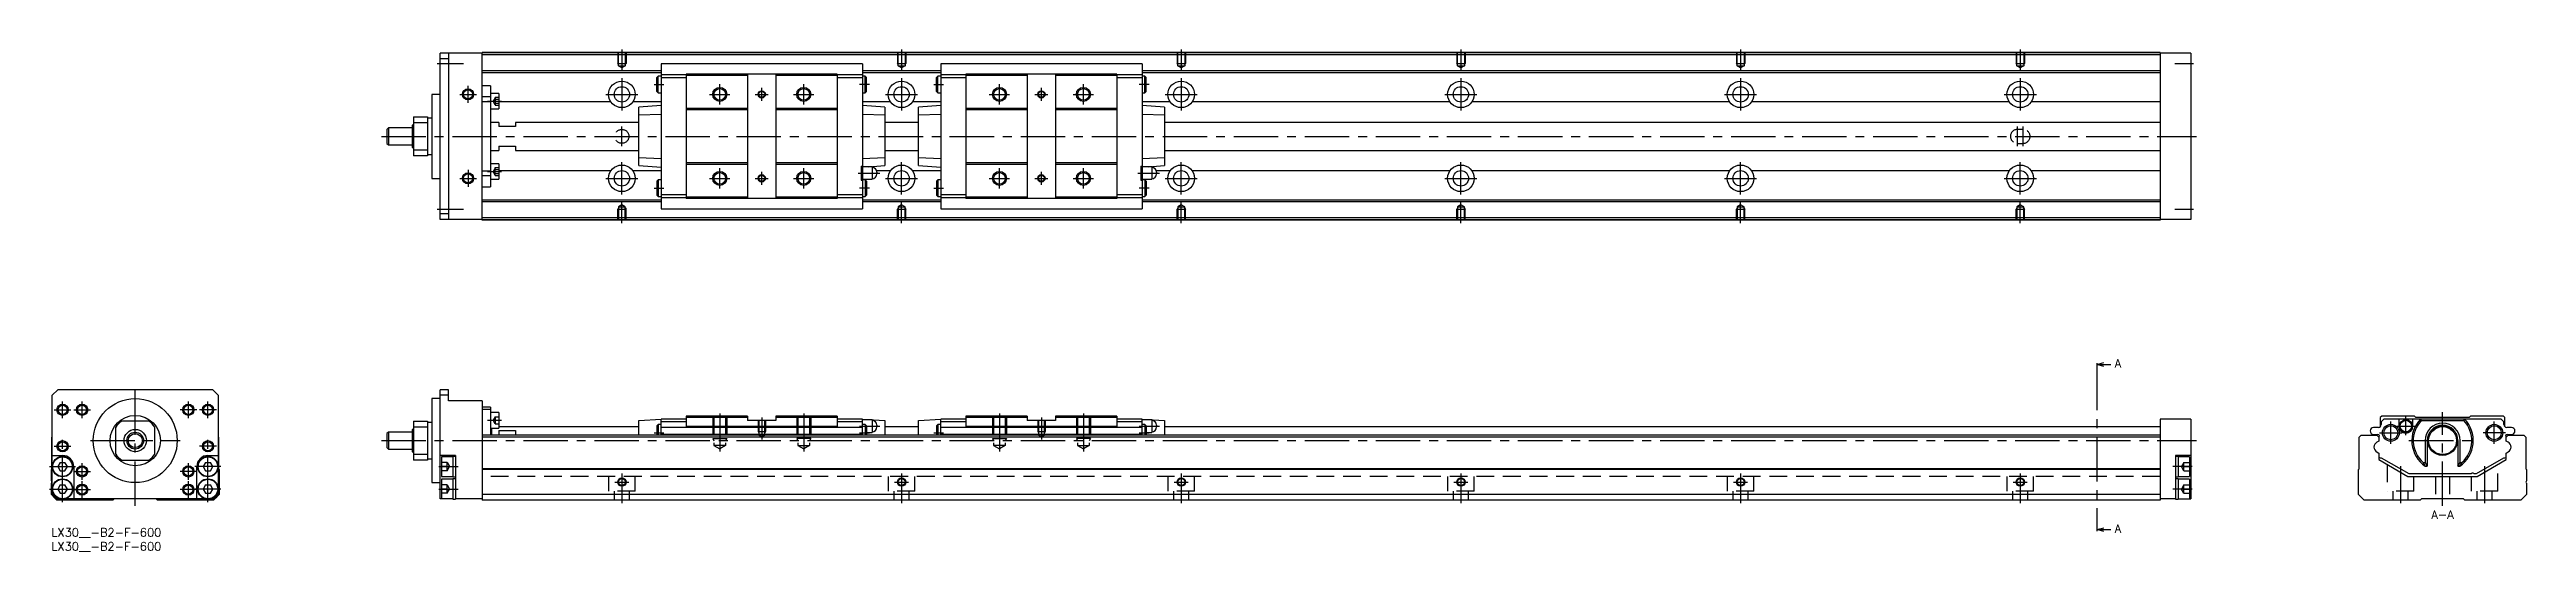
# Model space of a CAD drawing. Extents: x -1 to 885, y -8 to 171.
import ezdxf

# ---------------------------------------------------------------- set-up
doc = ezdxf.new("R2010")
doc.units = 0
doc.header["$LTSCALE"] = 0.5
doc.linetypes.add('CENTER', pattern=[50.8, 31.75, -6.35, 6.35, -6.35])
doc.linetypes.add('DASHED', pattern=[19.05, 12.7, -6.35])
for name, color, linetype in [('MSM_CENTER', 1, 'CENTER'), ('MSM_CONTINUOUS', 7, 'CONTINUOUS'), ('MSM_DASHED', 4, 'DASHED'), ('MSM_NARROW', 5, 'CONTINUOUS'), ('MSM_PART_NUMBER', 7, 'CONTINUOUS')]:
    doc.layers.add(name, color=color, linetype=linetype)
doc.styles.get("Standard").update_dxf_attribs({"font": 'txt.shx', "height": 3, "bigfont": 'bigfont.shx'})

# ---------------------------------------------------------------- blocks, each defined once
blk = doc.blocks.new('*U2')
at = {"layer": 'MSM_PART_NUMBER'}
blk.add_text('LX30__-B2-F-600', height=3, dxfattribs=at).set_placement((0, -3))
blk = doc.blocks.new('*U3')
at = {"layer": 'MSM_PART_NUMBER'}
blk.add_text('LX30__-B2-F-600', height=3, dxfattribs=at).set_placement((0, -8))

msp = doc.modelspace()

# ---------------------------------------------------------------- linework, layer by layer
at = {"layer": 'MSM_CENTER'}
for p, q in [((204, 171), (204, 163.49)), ((304, 171), (304, 163.49)), ((404, 171), (404, 163.49)), ((504, 171), (504, 163.49)), ((604, 171), (604, 163.49)), ((704, 171), (704, 163.49)), ((138, 166), (147.4, 166)), ((204, 160.75), (204, 149.25)), ((304, 160.75), (304, 149.25)), ((404, 160.75), (404, 149.25)), ((504, 160.75), (504, 149.25)), ((604, 160.75), (604, 149.25)), ((704, 160.75), (704, 149.25)), ((759.25, 166), (766, 166)), ((146, 155), (152, 155)), ((149, 152), (149, 158)), ((156, 152.55), (161, 152.55)), ((198.25, 155), (209.75, 155)), ((215.5, 158.5), (219, 158.5)), ((235.37, 155), (242.62, 155)), ((239, 151.37), (239, 158.62)), ((251.63, 155), (256.36, 155)), ((254, 152.63), (254, 157.36)), ((265.37, 155), (272.62, 155)), ((269, 151.37), (269, 158.62)), ((292.5, 158.5), (289, 158.5)), ((298.25, 155), (309.75, 155)), ((315.5, 158.5), (319, 158.5)), ((335.37, 155), (342.62, 155)), ((339, 151.37), (339, 158.62)), ((351.63, 155), (356.36, 155)), ((354, 152.63), (354, 157.36)), ((365.37, 155), (372.62, 155)), ((369, 151.37), (369, 158.62)), ((392.5, 158.5), (389, 158.5)), ((398.25, 155), (409.75, 155)), ((498.25, 155), (509.75, 155)), ((598.25, 155), (609.75, 155)), ((698.25, 155), (709.75, 155)), ((204, 136.5), (204, 143.5)), ((703, 136.5), (703, 143.5)), ((705, 136.5), (705, 143.5)), ((118, 140), (767, 140)), ((146, 125), (152, 125)), ((149, 128), (149, 122)), ((156, 127.44), (161, 127.44)), ((198.25, 125), (209.75, 125)), ((204, 119.25), (204, 130.75)), ((235.37, 125), (242.62, 125)), ((239, 121.37), (239, 128.62)), ((251.63, 125), (256.36, 125)), ((254, 122.63), (254, 127.36)), ((265.37, 125), (272.62, 125)), ((269, 121.37), (269, 128.62)), ((288.5, 126.9), (296.2, 126.9)), ((298.25, 125), (309.75, 125)), ((304, 119.25), (304, 130.75)), ((335.37, 125), (342.62, 125)), ((339, 121.37), (339, 128.62)), ((351.63, 125), (356.36, 125)), ((354, 122.63), (354, 127.36)), ((365.37, 125), (372.62, 125)), ((369, 121.37), (369, 128.62)), ((388.5, 126.9), (396.2, 126.9)), ((398.25, 125), (409.75, 125)), ((404, 119.25), (404, 130.75)), ((498.25, 125), (509.75, 125)), ((504, 119.25), (504, 130.75)), ((598.25, 125), (609.75, 125)), ((604, 119.25), (604, 130.75)), ((698.25, 125), (709.75, 125)), ((704, 119.25), (704, 130.75)), ((204, 109), (204, 116.51)), ((215.5, 121.5), (219, 121.5)), ((292.5, 121.5), (289, 121.5)), ((304, 109), (304, 116.51)), ((315.5, 121.5), (319, 121.5)), ((392.5, 121.5), (389, 121.5)), ((404, 109), (404, 116.51)), ((504, 109), (504, 116.51)), ((604, 109), (604, 116.51)), ((704, 109), (704, 116.51)), ((138, 114), (147.4, 114)), ((759.25, 114), (766, 114)), ((731.37, 58), (731.37, 0)), ((4, 39.3), (4, 45.3)), ((11, 39.3), (11, 45.3)), ((30, 8), (30, 51.5)), ((49, 39.3), (49, 45.3)), ((56, 39.3), (56, 45.3)), ((1, 42.3), (7, 42.3)), ((8, 42.3), (14, 42.3)), ((52, 42.3), (46, 42.3)), ((59, 42.3), (53, 42.3)), ((156, 38.55), (161, 38.55)), ((239, 41), (239, 27.41)), ((254, 39.5), (254, 31.69)), ((269, 41), (269, 27.41)), ((289, 36.5), (296.2, 36.5)), ((339, 41), (339, 27.41)), ((354, 39.5), (354, 31.69)), ((369, 41), (369, 27.41)), ((389, 36.5), (396.2, 36.5)), ((836.5, 30.1), (836.5, 38.1)), ((838.65, 36.5), (845.15, 36.5)), ((841.9, 33.25), (841.9, 39.75)), ((855, 8), (855, 41.5)), ((873.5, 30.1), (873.5, 38.1)), ((1, 29.3), (7, 29.3)), ((4, 9.35), (4, 32.3)), ((14, 31.3), (46, 31.3)), ((59, 29.3), (53, 29.3)), ((56, 9.35), (56, 32.3)), ((118, 31.3), (767, 31.3)), ((215.5, 34.1), (219, 34.1)), ((289, 34.1), (292.5, 34.1)), ((315.5, 34.1), (319, 34.1)), ((389, 34.1), (392.5, 34.1)), ((832.5, 34.1), (840.5, 34.1)), ((843, 31.3), (867, 31.3)), ((877.5, 34.1), (869.5, 34.1)), ((-0.65, 22), (8.65, 22)), ((8, 20.3), (14, 20.3)), ((11, 17.3), (11, 23.3)), ((52, 20.3), (46, 20.3)), ((49, 17.3), (49, 23.3)), ((60.65, 22), (51.35, 22)), ((138.5, 22), (145.5, 22)), ((204, 19.5), (204, 9)), ((304, 19.5), (304, 9)), ((404, 19.5), (404, 9)), ((504, 19.5), (504, 9)), ((604, 19.5), (604, 9)), ((704, 19.5), (704, 9)), ((765.5, 22), (758.5, 22)), ((840, 22.18), (840, 9)), ((870, 22.18), (870, 9)), ((-0.65, 14), (8.65, 14)), ((8, 13.8), (14, 13.8)), ((11, 10.8), (11, 16.8)), ((52, 13.8), (46, 13.8)), ((49, 10.8), (49, 16.8)), ((60.65, 14), (51.35, 14)), ((138.5, 14), (145.5, 14)), ((201.5, 16.5), (206.5, 16.5)), ((301.5, 16.5), (306.5, 16.5)), ((401.5, 16.5), (406.5, 16.5)), ((501.5, 16.5), (506.5, 16.5)), ((601.5, 16.5), (606.5, 16.5)), ((701.5, 16.5), (706.5, 16.5)), ((765.5, 14), (758.5, 14))]:
    msp.add_line(p, q, dxfattribs=at)
at = {"layer": 'MSM_CONTINUOUS'}
for p, q in [((154, 169.7), (139, 169.7)), ((139, 110.3), (139, 169.7)), ((142, 169.7), (142, 110.3)), ((754, 170), (154, 170)), ((154, 110), (154, 170)), ((754, 169.8), (154, 169.8)), ((754, 169.1), (154, 169.1)), ((754, 170), (754, 110)), ((765, 169.7), (754, 169.7)), ((765, 169.7), (765, 110.3)), ((142, 167.7), (139, 167.7)), ((218, 163.45), (154, 163.45)), ((218, 162.75), (154, 162.75)), ((217, 161.5), (216.5, 161)), ((216.5, 156), (216.5, 161)), ((218, 161.5), (217, 161.5)), ((217, 155.5), (217, 161.5)), ((290, 165.9), (218, 165.9)), ((218, 165.9), (218, 114.1)), ((227, 161.95), (218, 161.95)), ((227, 160.95), (218, 160.95)), ((281, 162.25), (227, 162.25)), ((227, 162.25), (227, 117.75)), ((248.9, 161.75), (227, 161.75)), ((248.9, 162.25), (248.9, 117.75)), ((259.1, 162.25), (259.1, 117.75)), ((281, 161.75), (259.1, 161.75)), ((281, 162.25), (281, 117.75)), ((290, 161.95), (281, 161.95)), ((290, 160.95), (281, 160.95)), ((290, 165.9), (290, 114.1)), ((318, 163.45), (290, 163.45)), ((318, 162.75), (290, 162.75)), ((291, 161.5), (290, 161.5)), ((291.5, 161), (291, 161.5)), ((291, 155.5), (291, 161.5)), ((291.5, 156), (291.5, 161)), ((317, 161.5), (316.5, 161)), ((316.5, 156), (316.5, 161)), ((318, 161.5), (317, 161.5)), ((317, 155.5), (317, 161.5)), ((390, 165.9), (318, 165.9)), ((318, 165.9), (318, 114.1)), ((327, 161.95), (318, 161.95)), ((327, 160.95), (318, 160.95)), ((381, 162.25), (327, 162.25)), ((327, 162.25), (327, 117.75)), ((348.9, 161.75), (327, 161.75)), ((348.9, 162.25), (348.9, 117.75)), ((359.1, 162.25), (359.1, 117.75)), ((381, 161.75), (359.1, 161.75)), ((381, 162.25), (381, 117.75)), ((390, 161.95), (381, 161.95)), ((390, 160.95), (381, 160.95)), ((390, 165.9), (390, 114.1)), ((754, 163.45), (390, 163.45)), ((754, 162.75), (390, 162.75)), ((391, 161.5), (390, 161.5)), ((391.5, 161), (391, 161.5)), ((391, 155.5), (391, 161.5)), ((391.5, 156), (391.5, 161)), ((136, 155), (136, 125)), ((139, 155), (136, 155)), ((157, 158), (154, 158)), ((157, 154.13), (154, 154.13)), ((157, 152.38), (154, 152.38)), ((157, 158), (157, 122)), ((160, 155.3), (157, 155.3)), ((160, 155.3), (160, 149.8)), ((200.05, 152.36), (160, 152.36)), ((218, 152.36), (207.95, 152.36)), ((218, 151), (210, 150.47)), ((216.5, 156), (217, 155.5)), ((217, 155.5), (218, 155.5)), ((290, 155.5), (291, 155.5)), ((300.05, 152.36), (290, 152.36)), ((298, 150.47), (290, 151)), ((291, 155.5), (291.5, 156)), ((318, 152.36), (307.95, 152.36)), ((318, 151), (310, 150.47)), ((316.5, 156), (317, 155.5)), ((317, 155.5), (318, 155.5)), ((390, 155.5), (391, 155.5)), ((400.05, 152.36), (390, 152.36)), ((398, 150.47), (390, 151)), ((391, 155.5), (391.5, 156)), ((500.05, 152.36), (407.95, 152.36)), ((600.05, 152.36), (507.95, 152.36)), ((700.05, 152.36), (607.95, 152.36)), ((754, 152.36), (707.95, 152.36)), ((120.5, 143), (120, 142.5)), ((120, 142.5), (120, 137.5)), ((120.5, 143), (120.5, 137)), ((129, 143), (120.5, 143)), ((129, 144), (129, 136)), ((129.5, 144), (129, 144)), ((129.5, 147), (134.5, 147)), ((129.5, 147), (129.5, 133)), ((134.5, 144.82), (129.5, 144.82)), ((134.5, 147), (134.5, 133)), ((136, 146.5), (134.5, 146.5)), ((157, 149.8), (160, 149.8)), ((160, 145), (157, 145)), ((160, 145), (160, 143.5)), ((166, 143.5), (160, 143.5)), ((166, 145), (166, 143.5)), ((210, 145), (166, 145)), ((210, 129.53), (210, 150.47)), ((218, 147.86), (210, 147.6)), ((248.9, 150), (227, 150)), ((248.9, 149.5), (227, 149.5)), ((281, 150), (259.1, 150)), ((281, 149.5), (259.1, 149.5)), ((298, 147.6), (290, 147.86)), ((298, 150.47), (298, 129.53)), ((310, 145), (298, 145)), ((310, 129.53), (310, 150.47)), ((318, 147.86), (310, 147.6)), ((348.9, 150), (327, 150)), ((348.9, 149.5), (327, 149.5)), ((381, 150), (359.1, 150)), ((381, 149.5), (359.1, 149.5)), ((398, 147.6), (390, 147.86)), ((398, 150.47), (398, 129.53)), ((754, 145), (398, 145)), ((120, 137.5), (120.5, 137)), ((120.5, 137), (129, 137)), ((129, 136), (129.5, 136)), ((129.5, 135.18), (134.5, 135.18)), ((134.5, 133), (129.5, 133)), ((134.5, 133.5), (136, 133.5)), ((157, 135), (160, 135)), ((160, 136.5), (166, 136.5)), ((160, 136.5), (160, 135)), ((166, 136.5), (166, 135)), ((166, 135), (210, 135)), ((298, 135), (310, 135)), ((398, 135), (754, 135)), ((136, 125), (139, 125)), ((157, 127.62), (154, 127.62)), ((157, 125.87), (154, 125.87)), ((160, 130.19), (157, 130.19)), ((157, 124.69), (160, 124.69)), ((160, 130.19), (160, 124.69)), ((200.05, 127.64), (160, 127.64)), ((218, 127.64), (207.95, 127.64)), ((210, 132.4), (218, 132.14)), ((210, 129.53), (218, 129)), ((217, 124.5), (216.5, 124)), ((216.5, 124), (216.5, 119)), ((217, 124.5), (217, 118.5)), ((218, 124.5), (217, 124.5)), ((248.9, 130.5), (227, 130.5)), ((248.9, 130), (227, 130)), ((281, 130.5), (259.1, 130.5)), ((281, 130), (259.1, 130)), ((289.5, 129.4), (289.5, 124.4)), ((289.5, 129.4), (290, 129.4)), ((290, 128.4), (289.5, 128.4)), ((289.5, 125.4), (290, 125.4)), ((289.5, 124.4), (290, 124.4)), ((290, 132.14), (298, 132.4)), ((293.45, 129.15), (290, 129.15)), ((290, 124.65), (293.45, 124.65)), ((291, 124.5), (290, 124.5)), ((291, 124.5), (291, 118.5)), ((291.5, 124), (291, 124.5)), ((291.5, 124), (291.5, 119)), ((292.26, 129.15), (298, 129.53)), ((293.45, 129.15), (293.45, 124.65)), ((300.05, 127.64), (295.14, 127.64)), ((295.2, 127.2), (295.2, 126.6)), ((318, 127.64), (307.95, 127.64)), ((310, 132.4), (318, 132.14)), ((310, 129.53), (318, 129)), ((317, 124.5), (316.5, 124)), ((316.5, 124), (316.5, 119)), ((317, 124.5), (317, 118.5)), ((318, 124.5), (317, 124.5)), ((348.9, 130.5), (327, 130.5)), ((348.9, 130), (327, 130)), ((381, 130.5), (359.1, 130.5)), ((381, 130), (359.1, 130)), ((389.5, 129.4), (389.5, 124.4)), ((389.5, 129.4), (390, 129.4)), ((390, 128.4), (389.5, 128.4)), ((389.5, 125.4), (390, 125.4)), ((389.5, 124.4), (390, 124.4)), ((390, 132.14), (398, 132.4)), ((393.45, 129.15), (390, 129.15)), ((390, 124.65), (393.45, 124.65)), ((391, 124.5), (390, 124.5)), ((391, 124.5), (391, 118.5)), ((391.5, 124), (391, 124.5)), ((391.5, 124), (391.5, 119)), ((392.26, 129.15), (398, 129.53)), ((393.45, 129.15), (393.45, 124.65)), ((400.05, 127.64), (395.14, 127.64)), ((395.2, 127.2), (395.2, 126.6)), ((500.05, 127.64), (407.95, 127.64)), ((600.05, 127.64), (507.95, 127.64)), ((700.05, 127.64), (607.95, 127.64)), ((754, 127.64), (707.95, 127.64)), ((154, 122), (157, 122)), ((218, 117.25), (154, 117.25)), ((218, 116.55), (154, 116.55)), ((216.5, 119), (217, 118.5)), ((217, 118.5), (218, 118.5)), ((227, 119.05), (218, 119.05)), ((227, 118.05), (218, 118.05)), ((248.9, 118.25), (227, 118.25)), ((281, 117.75), (227, 117.75)), ((281, 118.25), (259.1, 118.25)), ((290, 119.05), (281, 119.05)), ((290, 118.05), (281, 118.05)), ((290, 118.5), (291, 118.5)), ((318, 117.25), (290, 117.25)), ((318, 116.55), (290, 116.55)), ((291, 118.5), (291.5, 119)), ((316.5, 119), (317, 118.5)), ((317, 118.5), (318, 118.5)), ((327, 119.05), (318, 119.05)), ((327, 118.05), (318, 118.05)), ((348.9, 118.25), (327, 118.25)), ((381, 117.75), (327, 117.75)), ((381, 118.25), (359.1, 118.25)), ((390, 119.05), (381, 119.05)), ((390, 118.05), (381, 118.05)), ((390, 118.5), (391, 118.5)), ((754, 117.25), (390, 117.25)), ((754, 116.55), (390, 116.55)), ((391, 118.5), (391.5, 119)), ((142, 112.3), (139, 112.3)), ((154, 110.3), (139, 110.3)), ((754, 110.9), (154, 110.9)), ((754, 110.2), (154, 110.2)), ((754, 110), (154, 110)), ((218, 114.1), (290, 114.1)), ((318, 114.1), (390, 114.1)), ((765, 110.3), (754, 110.3)), ((731.37, 58.5), (733.87, 59.17)), ((731.37, 59), (731.37, 58)), ((733.87, 57.83), (731.37, 58.5)), ((731.37, 58.5), (736.38, 58.5)), ((2.3, 49.5), (0.3, 47.5)), ((0.3, 12), (0.3, 47.5)), ((57.7, 49.5), (2.3, 49.5)), ((59.7, 47.5), (57.7, 49.5)), ((59.7, 47.5), (59.7, 12)), ((139, 46.3), (136, 46.3)), ((136, 46.3), (136, 16.3)), ((139, 10.5), (139, 49.5)), ((142, 49.5), (139, 49.5)), ((142, 47.5), (139, 47.5)), ((142, 45.5), (142, 49.5)), ((154, 45.5), (142, 45.5)), ((154, 45.5), (154, 10)), ((23, 26.48), (23, 36.12)), ((34.82, 38.3), (25.18, 38.3)), ((37, 26.48), (37, 36.12)), ((129.5, 38.3), (134.5, 38.3)), ((129.5, 38.3), (129.5, 24.3)), ((134.5, 36.12), (129.5, 36.12)), ((134.5, 38.3), (134.5, 24.3)), ((136, 37.8), (134.5, 37.8)), ((157, 43.3), (154, 43.3)), ((157, 42.45), (154, 42.45)), ((157, 43.3), (157, 33.2)), ((160, 41.3), (157, 41.3)), ((157, 35.8), (160, 35.8)), ((157.5, 33.2), (157.5, 35.8)), ((160, 41.3), (160, 35.8)), ((160, 36.3), (210, 36.3)), ((210, 38.5), (218, 39)), ((210, 33.2), (210, 38.5)), ((217, 37.1), (216.5, 36.6)), ((216.5, 36.6), (216.5, 33.2)), ((218, 37.1), (217, 37.1)), ((217, 37.1), (217, 33.2)), ((227, 39), (218, 39)), ((218, 33.2), (218, 39)), ((227, 38), (218, 38)), ((290, 36), (218, 36)), ((227, 40), (227, 36.29)), ((248.9, 40), (227, 40)), ((248.9, 39.5), (227, 39.5)), ((281, 36.29), (227, 36.29)), ((248.9, 40), (248.9, 38.5)), ((259.1, 38.5), (248.9, 38.5)), ((281, 40), (259.1, 40)), ((259.1, 40), (259.1, 38.5)), ((281, 39.5), (259.1, 39.5)), ((281, 40), (281, 36.29)), ((290, 39), (281, 39)), ((290, 38), (281, 38)), ((290, 39), (298, 38.5)), ((290, 33.2), (290, 39)), ((293.45, 38.75), (290, 38.75)), ((291, 37.1), (290, 37.1)), ((291.5, 36.6), (291, 37.1)), ((291, 37.1), (291, 33.2)), ((291.5, 36.6), (291.5, 33.2)), ((293.45, 38.75), (293.45, 34.25)), ((295.2, 36.8), (295.2, 36.2)), ((298, 38.5), (298, 33.2)), ((298, 36.3), (310, 36.3)), ((310, 38.5), (318, 39)), ((310, 33.2), (310, 38.5)), ((317, 37.1), (316.5, 36.6)), ((316.5, 36.6), (316.5, 33.2)), ((318, 37.1), (317, 37.1)), ((317, 37.1), (317, 33.2)), ((327, 39), (318, 39)), ((318, 33.2), (318, 39)), ((327, 38), (318, 38)), ((390, 36), (318, 36)), ((327, 40), (327, 36.29)), ((348.9, 40), (327, 40)), ((348.9, 39.5), (327, 39.5)), ((381, 36.29), (327, 36.29)), ((348.9, 40), (348.9, 38.5)), ((359.1, 38.5), (348.9, 38.5)), ((381, 40), (359.1, 40)), ((359.1, 40), (359.1, 38.5)), ((381, 39.5), (359.1, 39.5)), ((381, 40), (381, 36.29)), ((390, 39), (381, 39)), ((390, 38), (381, 38)), ((390, 39), (398, 38.5)), ((390, 33.2), (390, 39)), ((393.45, 38.75), (390, 38.75)), ((391, 37.1), (390, 37.1)), ((391.5, 36.6), (391, 37.1)), ((391, 37.1), (391, 33.2)), ((391.5, 36.6), (391.5, 33.2)), ((393.45, 38.75), (393.45, 34.25)), ((395.2, 36.8), (395.2, 36.2)), ((398, 38.5), (398, 33.2)), ((398, 36.3), (754, 36.3)), ((754, 39), (754, 10)), ((765, 39), (754, 39)), ((765, 39), (765, 10.5)), ((832.05, 36), (830.35, 36)), ((833.25, 40), (832.75, 39.5)), ((832.75, 39.5), (832.75, 36.29)), ((834.05, 39), (833.05, 38)), ((833.05, 38), (833.05, 37)), ((845, 40), (833.25, 40)), ((875.95, 39), (834.05, 39)), ((839.4, 39), (839.4, 36.5)), ((844.4, 36.5), (844.4, 39)), ((845.5, 39.5), (845, 40)), ((864.5, 39.5), (845.5, 39.5)), ((847.14, 39), (847.4, 38.5)), ((847.4, 38.5), (862.6, 38.5)), ((862.6, 38.5), (862.86, 39)), ((865, 40), (864.5, 39.5)), ((876.75, 40), (865, 40)), ((876.95, 38), (875.95, 39)), ((877.25, 39.5), (876.75, 40)), ((876.95, 37), (876.95, 38)), ((877.25, 36.29), (877.25, 39.5)), ((879.65, 36), (877.95, 36)), ((0.2, 32.5), (0.3, 32.6)), ((0.2, 21.2), (0.2, 32.5)), ((59.7, 32.6), (59.8, 32.5)), ((59.8, 32.5), (59.8, 21.2)), ((120.5, 34.3), (120, 33.8)), ((120, 33.8), (120, 28.8)), ((120, 28.8), (120.5, 28.3)), ((129, 34.3), (120.5, 34.3)), ((120.5, 34.3), (120.5, 28.3)), ((120.5, 28.3), (129, 28.3)), ((129.5, 35.3), (129, 35.3)), ((129, 35.3), (129, 27.3)), ((129, 27.3), (129.5, 27.3)), ((754, 33.2), (154, 33.2)), ((754, 32.5), (154, 32.5)), ((160, 34.87), (166, 34.87)), ((160, 34.87), (160, 33.2)), ((166, 34.87), (166, 33.2)), ((290, 33.5), (218, 33.5)), ((291.5, 34.25), (293.45, 34.25)), ((390, 33.5), (318, 33.5)), ((391.5, 34.25), (393.45, 34.25)), ((825.2, 32.5), (825.9, 33.2)), ((825.2, 21.2), (825.2, 32.5)), ((825.9, 33.2), (831.55, 33.2)), ((830.35, 33.5), (831.75, 33.5)), ((832.25, 31.15), (831.5, 30.72)), ((831.55, 33.2), (832.25, 32.5)), ((831.6, 27.22), (832.25, 26.85)), ((832.2, 32.7), (832.2, 32.55)), ((832.25, 32.5), (832.25, 31.15)), ((832.25, 26.85), (832.25, 24.5)), ((848.74, 31.3), (848.74, 23.45)), ((849.5, 31.3), (849.5, 22.2)), ((860.5, 31.3), (860.5, 22.2)), ((861.26, 23.45), (861.26, 31.3)), ((877.75, 32.5), (878.45, 33.2)), ((877.75, 32.5), (877.8, 32.55)), ((877.75, 31.15), (877.75, 32.5)), ((877.75, 31.15), (877.75, 32.5)), ((878.4, 30.78), (877.75, 31.15)), ((878.4, 30.78), (877.75, 31.15)), ((877.75, 26.85), (878.5, 27.28)), ((877.75, 26.85), (878.5, 27.28)), ((877.75, 25.45), (877.75, 26.85)), ((877.75, 24.5), (877.75, 26.85)), ((877.8, 32.55), (877.8, 32.7)), ((878.25, 33.5), (879.65, 33.5)), ((878.45, 33.2), (884.1, 33.2)), ((884.1, 33.2), (884.8, 32.5)), ((884.8, 32.5), (884.8, 21.2)), ((0, 21), (0.2, 21.2)), ((0, 16.9), (0, 21)), ((0.3, 26), (4, 26)), ((3.13, 23.5), (2.27, 22)), ((2.27, 22), (3.13, 20.5)), ((3.13, 23.5), (4.87, 23.5)), ((3.13, 20.5), (4.87, 20.5)), ((5.73, 22), (4.87, 23.5)), ((4.87, 20.5), (5.73, 22)), ((8, 22), (8, 10.5)), ((25.18, 24.3), (34.82, 24.3)), ((52, 10.5), (52, 22)), ((55.13, 23.5), (54.27, 22)), ((54.27, 22), (55.13, 20.5)), ((55.13, 23.5), (56.87, 23.5)), ((55.13, 20.5), (56.87, 20.5)), ((56, 26), (59.7, 26)), ((57.73, 22), (56.87, 23.5)), ((56.87, 20.5), (57.73, 22)), ((59.8, 21.2), (60, 21)), ((60, 21), (60, 12)), ((129.5, 26.48), (134.5, 26.48)), ((134.5, 24.3), (129.5, 24.3)), ((134.5, 24.8), (136, 24.8)), ((144.5, 26), (139, 26)), ((143.5, 25.5), (139.5, 25.5)), ((139.5, 25.5), (139.5, 18.5)), ((139.5, 18.5), (143.5, 18.5)), ((144.5, 25.65), (143.5, 25.65)), ((143.5, 25.65), (143.5, 18.35)), ((143.5, 18.35), (144.5, 18.35)), ((144.5, 26), (144.5, 10.35)), ((754, 21.2), (154, 21.2)), ((754, 21), (154, 21)), ((765, 26), (759.5, 26)), ((759.5, 26), (759.5, 10.35)), ((760.5, 25.65), (759.5, 25.65)), ((759.5, 18.35), (760.5, 18.35)), ((760.5, 25.65), (760.5, 18.35)), ((764.5, 25.5), (760.5, 25.5)), ((760.5, 18.5), (764.5, 18.5)), ((764.5, 25.5), (764.5, 18.5)), ((825, 21), (825.2, 21.2)), ((825, 12), (825, 21)), ((832.25, 24.5), (842.64, 18.5)), ((832.7, 25.16), (833.1, 25.16)), ((833.1, 25.16), (842.91, 19.5)), ((842.64, 18.5), (867.36, 18.5)), ((842.91, 19.5), (865.35, 19.5)), ((848.07, 23.45), (848.74, 23.45)), ((848.74, 23.45), (849.5, 22.2)), ((848.82, 22.2), (849.5, 22.2)), ((860.5, 22.2), (861.26, 23.45)), ((860.5, 22.2), (861.18, 22.2)), ((861.26, 23.45), (861.93, 23.45)), ((866.15, 19.5), (867.09, 19.5)), ((867.09, 19.5), (876.9, 25.16)), ((867.36, 18.5), (877.75, 24.5)), ((876.9, 25.16), (877.3, 25.16)), ((884.8, 21.2), (885, 21)), ((885, 21), (885, 16.9)), ((0, 12), (0, 16.1)), ((2, 10), (0, 12)), ((1.8, 10.5), (0.3, 12)), ((2.96, 10.5), (1.8, 10.5)), ((22, 10), (2, 10)), ((3.13, 15.5), (2.27, 14)), ((2.27, 14), (3.13, 12.5)), ((3.13, 15.5), (4.87, 15.5)), ((3.13, 12.5), (4.87, 12.5)), ((5.73, 14), (4.87, 15.5)), ((4.87, 12.5), (5.73, 14)), ((54.96, 10.5), (5.04, 10.5)), ((22.5, 10.5), (22, 10)), ((38, 10), (37.5, 10.5)), ((58, 10), (38, 10)), ((55.13, 15.5), (54.27, 14)), ((54.27, 14), (55.13, 12.5)), ((55.13, 15.5), (56.87, 15.5)), ((55.13, 12.5), (56.87, 12.5)), ((57.73, 14), (56.87, 15.5)), ((56.87, 12.5), (57.73, 14)), ((58.2, 10.5), (57.04, 10.5)), ((60, 12), (58, 10)), ((59.7, 12), (58.2, 10.5)), ((136, 16.3), (139, 16.3)), ((143.5, 10.5), (139, 10.5)), ((143.5, 17.5), (139.5, 17.5)), ((139.5, 17.5), (139.5, 10.5)), ((144.5, 17.65), (143.5, 17.65)), ((143.5, 17.65), (143.5, 10.35)), ((143.5, 10.35), (144.5, 10.35)), ((154, 10.5), (144.5, 10.5)), ((754, 12), (154, 12)), ((754, 10), (154, 10)), ((759.5, 10.5), (754, 10.5)), ((760.5, 17.65), (759.5, 17.65)), ((759.5, 10.35), (760.5, 10.35)), ((760.5, 17.65), (760.5, 10.35)), ((764.5, 17.5), (760.5, 17.5)), ((760.5, 10.5), (765, 10.5)), ((764.5, 17.5), (764.5, 10.5)), ((827, 10), (825, 12)), ((847, 10), (827, 10)), ((847.5, 10.5), (847, 10)), ((862.5, 10.5), (847.5, 10.5)), ((863, 10), (862.5, 10.5)), ((883, 10), (863, 10)), ((885, 12), (883, 10)), ((885, 16.1), (885, 12)), ((731.37, -0.5), (733.87, 0.17)), ((731.37, 0), (731.37, -1)), ((733.87, -1.17), (731.37, -0.5)), ((731.37, -0.5), (736.38, -0.5))]:
    msp.add_line(p, q, dxfattribs=at)
for centre, radius in [((204, 155), 4.75), ((304, 155), 4.75), ((404, 155), 4.75), ((504, 155), 4.75), ((604, 155), 4.75), ((704, 155), 4.75), ((149, 155), 1.62), ((204, 155), 2.75), ((239, 155), 2.07), ((254, 155), 1.06), ((269, 155), 2.07), ((304, 155), 2.75), ((339, 155), 2.07), ((354, 155), 1.06), ((369, 155), 2.07), ((404, 155), 2.75), ((504, 155), 2.75), ((604, 155), 2.75), ((704, 155), 2.75), ((149, 125), 1.62), ((204, 125), 4.75), ((204, 125), 2.75), ((239, 125), 2.07), ((254, 125), 1.06), ((269, 125), 2.07), ((304, 125), 4.75), ((304, 125), 2.75), ((339, 125), 2.07), ((354, 125), 1.06), ((369, 125), 2.07), ((404, 125), 4.75), ((404, 125), 2.75), ((504, 125), 4.75), ((504, 125), 2.75), ((604, 125), 4.75), ((604, 125), 2.75), ((704, 125), 4.75), ((704, 125), 2.75), ((30, 31.3), 15), ((4, 42.3), 1.62), ((11, 42.3), 1.62), ((30, 31.3), 9), ((49, 42.3), 1.62), ((56, 42.3), 1.62), ((836.5, 34.1), 3), ((836.5, 34.1), 2.5), ((841.9, 36.5), 2.25), ((841.9, 36.5), 2.05), ((855, 31.3), 5.3), ((855, 31.3), 5), ((873.5, 34.1), 3), ((873.5, 34.1), 2.5), ((4, 29.3), 1.62), ((30, 31.3), 4), ((30, 31.3), 3), ((30, 31.3), 2.5), ((56, 29.3), 1.62), ((4, 22), 3.65), ((4, 22), 3.5), ((11, 20.3), 1.62), ((49, 20.3), 1.62), ((56, 22), 3.65), ((56, 22), 3.5), ((204, 16.5), 1.23), ((304, 16.5), 1.23), ((404, 16.5), 1.23), ((504, 16.5), 1.23), ((604, 16.5), 1.23), ((704, 16.5), 1.23), ((4, 14), 3.65), ((4, 14), 3.5), ((11, 13.8), 1.62), ((49, 13.8), 1.62), ((56, 14), 3.65), ((56, 14), 3.5)]:
    msp.add_circle(centre, radius, dxfattribs=at)
for centre, radius, start, end in [((293.45, 127.2), 1.75, 0, 90), ((293.45, 126.6), 1.75, 270, 0), ((393.45, 127.2), 1.75, 0, 90), ((393.45, 126.6), 1.75, 270, 0), ((30, 31.3), 8.5, 124.56032, 145.43968), ((30, 31.3), 8.5, 34.56032, 55.43968), ((293.45, 36.8), 1.75, 0, 90), ((293.45, 36.2), 1.75, 270, 0), ((393.45, 36.8), 1.75, 0, 90), ((393.45, 36.2), 1.75, 270, 0), ((830.35, 34.75), 1.25, 90, 270), ((832.05, 37), 1, 270, 0), ((841.9, 36.5), 2.5, 180, 0), ((855, 31.3), 11, 135.573, 235.81959), ((855, 31.3), 10.47, 136.57129, 228.55525), ((855, 31.3), 6.26, 0, 180), ((855, 31.3), 5.5, 0, 180), ((855, 31.3), 11, 304.18041, 44.427), ((855, 31.3), 10.47, 311.44475, 43.42871), ((877.95, 37), 1, 180, 270), ((879.65, 34.75), 1.25, 270, 90), ((832.65, 28.85), 2.2, 121.45533, 176.01903), ((832.65, 29.15), 2.2, 183.98097, 241.45517), ((831.75, 32.5), 1, 41.23398, 90), ((832.7, 32.7), 0.5, 113.32535, 180), ((878.25, 32.5), 1, 90, 138.76602), ((877.3, 32.7), 0.5, 0, 66.67465), ((877.35, 28.85), 2.2, 3.98097, 61.45517), ((877.35, 29.15), 2.2, 301.45533, 356.01903), ((877.35, 29.15), 2.2, 301.45533, 356.01903), ((4, 22), 4, 0, 90), ((30, 31.3), 8.5, 214.56032, 235.43968), ((30, 31.3), 8.5, 304.56032, 325.43968), ((56, 22), 4, 90, 180), ((832.7, 25.66), 0.5, 205.84193, 270), ((856, 27.35), 8.83, 206.14749, 215.62533), ((854, 27.35), 8.84, 324.37545, 333.85173), ((865.75, 19.2), 0.5, 36.8699, 143.1301), ((877.3, 25.66), 0.5, 270, 334.15807), ((-0.3, 16.5), 0.5, 306.8699, 53.1301), ((2.3, 12.5), 2, 216.8699, 233.1301), ((57.7, 12.5), 2, 306.8699, 323.1301), ((885.3, 16.5), 0.5, 126.8699, 233.1301)]:
    msp.add_arc(centre, radius, start, end, dxfattribs=at)
at = {"layer": 'MSM_DASHED'}
for p, q in [((202.5, 170), (202.5, 166)), ((202.77, 165.2), (202.77, 170)), ((205.23, 170), (205.23, 165.2)), ((205.5, 170), (205.5, 166)), ((302.5, 170), (302.5, 166)), ((302.77, 165.2), (302.77, 170)), ((305.23, 170), (305.23, 165.2)), ((305.5, 170), (305.5, 166)), ((402.5, 170), (402.5, 166)), ((402.77, 165.2), (402.77, 170)), ((405.23, 170), (405.23, 165.2)), ((405.5, 170), (405.5, 166)), ((502.5, 170), (502.5, 166)), ((502.77, 165.2), (502.77, 170)), ((505.23, 170), (505.23, 165.2)), ((505.5, 170), (505.5, 166)), ((602.5, 170), (602.5, 166)), ((602.77, 165.2), (602.77, 170)), ((605.23, 170), (605.23, 165.2)), ((605.5, 170), (605.5, 166)), ((702.5, 170), (702.5, 166)), ((702.77, 165.2), (702.77, 170)), ((705.23, 170), (705.23, 165.2)), ((705.5, 170), (705.5, 166)), ((202.77, 165.53), (202.5, 166)), ((202.5, 166), (205.5, 166)), ((202.77, 165.2), (205.23, 165.2)), ((204, 164.49), (202.77, 165.2)), ((205.23, 165.2), (204, 164.49)), ((205.23, 165.53), (205.5, 166)), ((302.77, 165.53), (302.5, 166)), ((302.5, 166), (305.5, 166)), ((302.77, 165.2), (305.23, 165.2)), ((304, 164.49), (302.77, 165.2)), ((305.23, 165.2), (304, 164.49)), ((305.23, 165.53), (305.5, 166)), ((402.77, 165.53), (402.5, 166)), ((402.5, 166), (405.5, 166)), ((402.77, 165.2), (405.23, 165.2)), ((404, 164.49), (402.77, 165.2)), ((405.23, 165.2), (404, 164.49)), ((405.23, 165.53), (405.5, 166)), ((502.77, 165.53), (502.5, 166)), ((502.5, 166), (505.5, 166)), ((502.77, 165.2), (505.23, 165.2)), ((504, 164.49), (502.77, 165.2)), ((505.23, 165.2), (504, 164.49)), ((505.23, 165.53), (505.5, 166)), ((602.77, 165.53), (602.5, 166)), ((602.5, 166), (605.5, 166)), ((602.77, 165.2), (605.23, 165.2)), ((604, 164.49), (602.77, 165.2)), ((605.23, 165.2), (604, 164.49)), ((605.23, 165.53), (605.5, 166)), ((702.77, 165.53), (702.5, 166)), ((702.5, 166), (705.5, 166)), ((702.77, 165.2), (705.23, 165.2)), ((704, 164.49), (702.77, 165.2)), ((705.23, 165.2), (704, 164.49)), ((705.23, 165.53), (705.5, 166)), ((158.7, 153.8), (157.98, 152.55)), ((158.7, 151.3), (157.98, 152.55)), ((158.7, 154), (160, 154)), ((158.7, 154), (158.7, 151.11)), ((158.7, 153.28), (160, 153.28)), ((158.7, 151.83), (160, 151.83)), ((158.7, 151.11), (160, 151.11)), ((705, 142.5), (703, 142.5)), ((703, 137.5), (705, 137.5)), ((158.7, 128.69), (157.98, 127.44)), ((158.7, 126.19), (157.98, 127.44)), ((158.7, 128.89), (160, 128.89)), ((158.7, 126), (158.7, 128.89)), ((158.7, 128.17), (160, 128.17)), ((158.7, 126.72), (160, 126.72)), ((158.7, 126), (160, 126)), ((204, 115.51), (202.77, 114.8)), ((205.23, 114.8), (204, 115.51)), ((304, 115.51), (302.77, 114.8)), ((305.23, 114.8), (304, 115.51)), ((404, 115.51), (402.77, 114.8)), ((405.23, 114.8), (404, 115.51)), ((504, 115.51), (502.77, 114.8)), ((505.23, 114.8), (504, 115.51)), ((604, 115.51), (602.77, 114.8)), ((605.23, 114.8), (604, 115.51)), ((704, 115.51), (702.77, 114.8)), ((705.23, 114.8), (704, 115.51)), ((202.77, 114.47), (202.5, 114)), ((202.5, 110), (202.5, 114)), ((202.5, 114), (205.5, 114)), ((202.77, 114.8), (202.77, 110)), ((202.77, 114.8), (205.23, 114.8)), ((205.23, 110), (205.23, 114.8)), ((205.23, 114.47), (205.5, 114)), ((205.5, 110), (205.5, 114)), ((302.77, 114.47), (302.5, 114)), ((302.5, 110), (302.5, 114)), ((302.5, 114), (305.5, 114)), ((302.77, 114.8), (302.77, 110)), ((302.77, 114.8), (305.23, 114.8)), ((305.23, 110), (305.23, 114.8)), ((305.23, 114.47), (305.5, 114)), ((305.5, 110), (305.5, 114)), ((402.77, 114.47), (402.5, 114)), ((402.5, 110), (402.5, 114)), ((402.5, 114), (405.5, 114)), ((402.77, 114.8), (402.77, 110)), ((402.77, 114.8), (405.23, 114.8)), ((405.23, 110), (405.23, 114.8)), ((405.23, 114.47), (405.5, 114)), ((405.5, 110), (405.5, 114)), ((502.77, 114.47), (502.5, 114)), ((502.5, 110), (502.5, 114)), ((502.5, 114), (505.5, 114)), ((502.77, 114.8), (502.77, 110)), ((502.77, 114.8), (505.23, 114.8)), ((505.23, 110), (505.23, 114.8)), ((505.23, 114.47), (505.5, 114)), ((505.5, 110), (505.5, 114)), ((602.77, 114.47), (602.5, 114)), ((602.5, 110), (602.5, 114)), ((602.5, 114), (605.5, 114)), ((602.77, 114.8), (602.77, 110)), ((602.77, 114.8), (605.23, 114.8)), ((605.23, 110), (605.23, 114.8)), ((605.23, 114.47), (605.5, 114)), ((605.5, 110), (605.5, 114)), ((702.77, 114.47), (702.5, 114)), ((702.5, 110), (702.5, 114)), ((702.5, 114), (705.5, 114)), ((702.77, 114.8), (702.77, 110)), ((702.77, 114.8), (705.23, 114.8)), ((705.23, 110), (705.23, 114.8)), ((705.23, 114.47), (705.5, 114)), ((705.5, 110), (705.5, 114)), ((158.7, 39.8), (157.98, 38.55)), ((158.7, 37.3), (157.98, 38.55)), ((158.7, 39.8), (160, 39.8)), ((158.7, 39.8), (158.7, 37.3)), ((158.7, 38.55), (160, 38.55)), ((158.7, 37.3), (160, 37.3)), ((236.5, 40), (236.5, 32)), ((236.93, 40), (236.93, 29.6)), ((241.07, 40), (241.07, 29.6)), ((241.5, 40), (241.5, 32)), ((252.7, 38.5), (252.7, 34.5)), ((252.94, 38.5), (252.94, 33.3)), ((255.06, 33.3), (255.06, 38.5)), ((255.3, 38.5), (255.3, 34.5)), ((266.5, 40), (266.5, 32)), ((266.93, 40), (266.93, 29.6)), ((271.07, 40), (271.07, 29.6)), ((271.5, 40), (271.5, 32)), ((336.5, 40), (336.5, 32)), ((336.93, 40), (336.93, 29.6)), ((341.07, 40), (341.07, 29.6)), ((341.5, 40), (341.5, 32)), ((352.7, 38.5), (352.7, 34.5)), ((352.94, 38.5), (352.94, 33.3)), ((355.06, 33.3), (355.06, 38.5)), ((355.3, 38.5), (355.3, 34.5)), ((366.5, 40), (366.5, 32)), ((366.93, 40), (366.93, 29.6)), ((371.07, 40), (371.07, 29.6)), ((371.5, 40), (371.5, 32)), ((236.5, 32), (236.93, 31.25)), ((236.5, 32), (241.5, 32)), ((241.07, 29.6), (236.93, 29.6)), ((236.93, 29.6), (239, 28.41)), ((241.07, 29.6), (239, 28.41)), ((241.5, 32), (241.07, 31.25)), ((252.7, 34.5), (252.94, 34.08)), ((252.7, 34.5), (255.3, 34.5)), ((255.06, 33.3), (252.94, 33.3)), ((252.94, 33.3), (254, 32.69)), ((254, 32.69), (255.06, 33.3)), ((255.3, 34.5), (255.06, 34.08)), ((271.5, 32), (266.5, 32)), ((266.5, 32), (266.93, 31.25)), ((266.93, 29.6), (271.07, 29.6)), ((266.93, 29.6), (269, 28.41)), ((271.07, 29.6), (269, 28.41)), ((271.5, 32), (271.07, 31.25)), ((336.5, 32), (336.93, 31.25)), ((336.5, 32), (341.5, 32)), ((341.07, 29.6), (336.93, 29.6)), ((336.93, 29.6), (339, 28.41)), ((341.07, 29.6), (339, 28.41)), ((341.5, 32), (341.07, 31.25)), ((352.7, 34.5), (352.94, 34.08)), ((352.7, 34.5), (355.3, 34.5)), ((355.06, 33.3), (352.94, 33.3)), ((352.94, 33.3), (354, 32.69)), ((354, 32.69), (355.06, 33.3)), ((355.3, 34.5), (355.06, 34.08)), ((371.5, 32), (366.5, 32)), ((366.5, 32), (366.93, 31.25)), ((366.93, 29.6), (371.07, 29.6)), ((366.93, 29.6), (369, 28.41)), ((371.07, 29.6), (369, 28.41)), ((371.5, 32), (371.07, 31.25)), ((141.5, 23.5), (139.5, 23.5)), ((141.5, 22), (139.5, 22)), ((141.5, 20.5), (139.5, 20.5)), ((141.5, 20.5), (141.5, 23.5)), ((141.5, 23.5), (142.37, 22)), ((141.5, 20.5), (142.37, 22)), ((754, 18.5), (154, 18.5)), ((199.25, 18.5), (199.25, 13.2)), ((208.75, 13.2), (208.75, 18.5)), ((299.25, 18.5), (299.25, 13.2)), ((308.75, 13.2), (308.75, 18.5)), ((399.25, 18.5), (399.25, 13.2)), ((408.75, 13.2), (408.75, 18.5)), ((499.25, 18.5), (499.25, 13.2)), ((508.75, 13.2), (508.75, 18.5)), ((599.25, 18.5), (599.25, 13.2)), ((608.75, 13.2), (608.75, 18.5)), ((699.25, 18.5), (699.25, 13.2)), ((708.75, 13.2), (708.75, 18.5)), ((762.5, 23.5), (761.63, 22)), ((762.5, 20.5), (761.63, 22)), ((762.5, 20.5), (762.5, 23.5)), ((762.5, 23.5), (764.5, 23.5)), ((762.5, 22), (764.5, 22)), ((762.5, 20.5), (764.5, 20.5)), ((835.25, 22.77), (835.25, 13.2)), ((844.75, 13.2), (844.75, 18.5)), ((852.5, 18.5), (852.5, 10.5)), ((857.5, 18.5), (857.5, 10.5)), ((865.25, 18.5), (865.25, 13.2)), ((874.75, 13.2), (874.75, 22.77)), ((141.5, 15.5), (139.5, 15.5)), ((141.5, 14), (139.5, 14)), ((141.5, 12.5), (139.5, 12.5)), ((141.5, 12.5), (141.5, 15.5)), ((141.5, 15.5), (142.37, 14)), ((141.5, 12.5), (142.37, 14)), ((208.75, 13.2), (199.25, 13.2)), ((201.25, 13.2), (201.25, 10)), ((206.75, 10), (206.75, 13.2)), ((308.75, 13.2), (299.25, 13.2)), ((301.25, 13.2), (301.25, 10)), ((306.75, 10), (306.75, 13.2)), ((408.75, 13.2), (399.25, 13.2)), ((401.25, 13.2), (401.25, 10)), ((406.75, 10), (406.75, 13.2)), ((508.75, 13.2), (499.25, 13.2)), ((501.25, 13.2), (501.25, 10)), ((506.75, 10), (506.75, 13.2)), ((608.75, 13.2), (599.25, 13.2)), ((601.25, 13.2), (601.25, 10)), ((606.75, 10), (606.75, 13.2)), ((708.75, 13.2), (699.25, 13.2)), ((701.25, 13.2), (701.25, 10)), ((706.75, 10), (706.75, 13.2)), ((762.5, 15.5), (761.63, 14)), ((762.5, 12.5), (761.63, 14)), ((762.5, 12.5), (762.5, 15.5)), ((762.5, 15.5), (764.5, 15.5)), ((762.5, 14), (764.5, 14)), ((762.5, 12.5), (764.5, 12.5)), ((844.75, 13.2), (835.25, 13.2)), ((837.25, 13.2), (837.25, 10)), ((842.75, 10), (842.75, 13.2)), ((874.75, 13.2), (865.25, 13.2)), ((867.25, 13.2), (867.25, 10)), ((872.75, 10), (872.75, 13.2))]:
    msp.add_line(p, q, dxfattribs=at)
msp.add_circle((204, 140), 2.5, dxfattribs=at)
for centre, start, end in [((703, 140), 90, 270), ((705, 140), 270, 90)]:
    msp.add_arc(centre, 2.5, start, end, dxfattribs=at)
at = {"layer": 'MSM_NARROW'}
for centre, radius in [((149, 155), 2), ((239, 155), 2.5), ((254, 155), 1.3), ((269, 155), 2.5), ((339, 155), 2.5), ((354, 155), 1.3), ((369, 155), 2.5), ((149, 125), 2), ((239, 125), 2.5), ((254, 125), 1.3), ((269, 125), 2.5), ((339, 125), 2.5), ((354, 125), 1.3), ((369, 125), 2.5), ((4, 42.3), 2), ((11, 42.3), 2), ((49, 42.3), 2), ((56, 42.3), 2), ((4, 29.3), 2), ((56, 29.3), 2), ((11, 20.3), 2), ((49, 20.3), 2), ((204, 16.5), 1.5), ((304, 16.5), 1.5), ((404, 16.5), 1.5), ((504, 16.5), 1.5), ((604, 16.5), 1.5), ((704, 16.5), 1.5), ((11, 13.8), 2), ((49, 13.8), 2)]:
    msp.add_circle(centre, radius, dxfattribs=at)

# ---------------------------------------------------------------- block references
at = {"layer": 'MSM_CONTINUOUS'}
for name in ['*U2', '*U3']:
    msp.add_blockref(name, (0, 0), dxfattribs=at)

# ---------------------------------------------------------------- texts
at = {"layer": 'MSM_PART_NUMBER'}
for s, p in [('A', (737.79, 57.37)), ('A', (737.79, -1.63)), ('A-A', (851.01, 3.36))]:
    msp.add_text(s, height=3, dxfattribs=at).set_placement(p)

doc.saveas('drawing.dxf')
